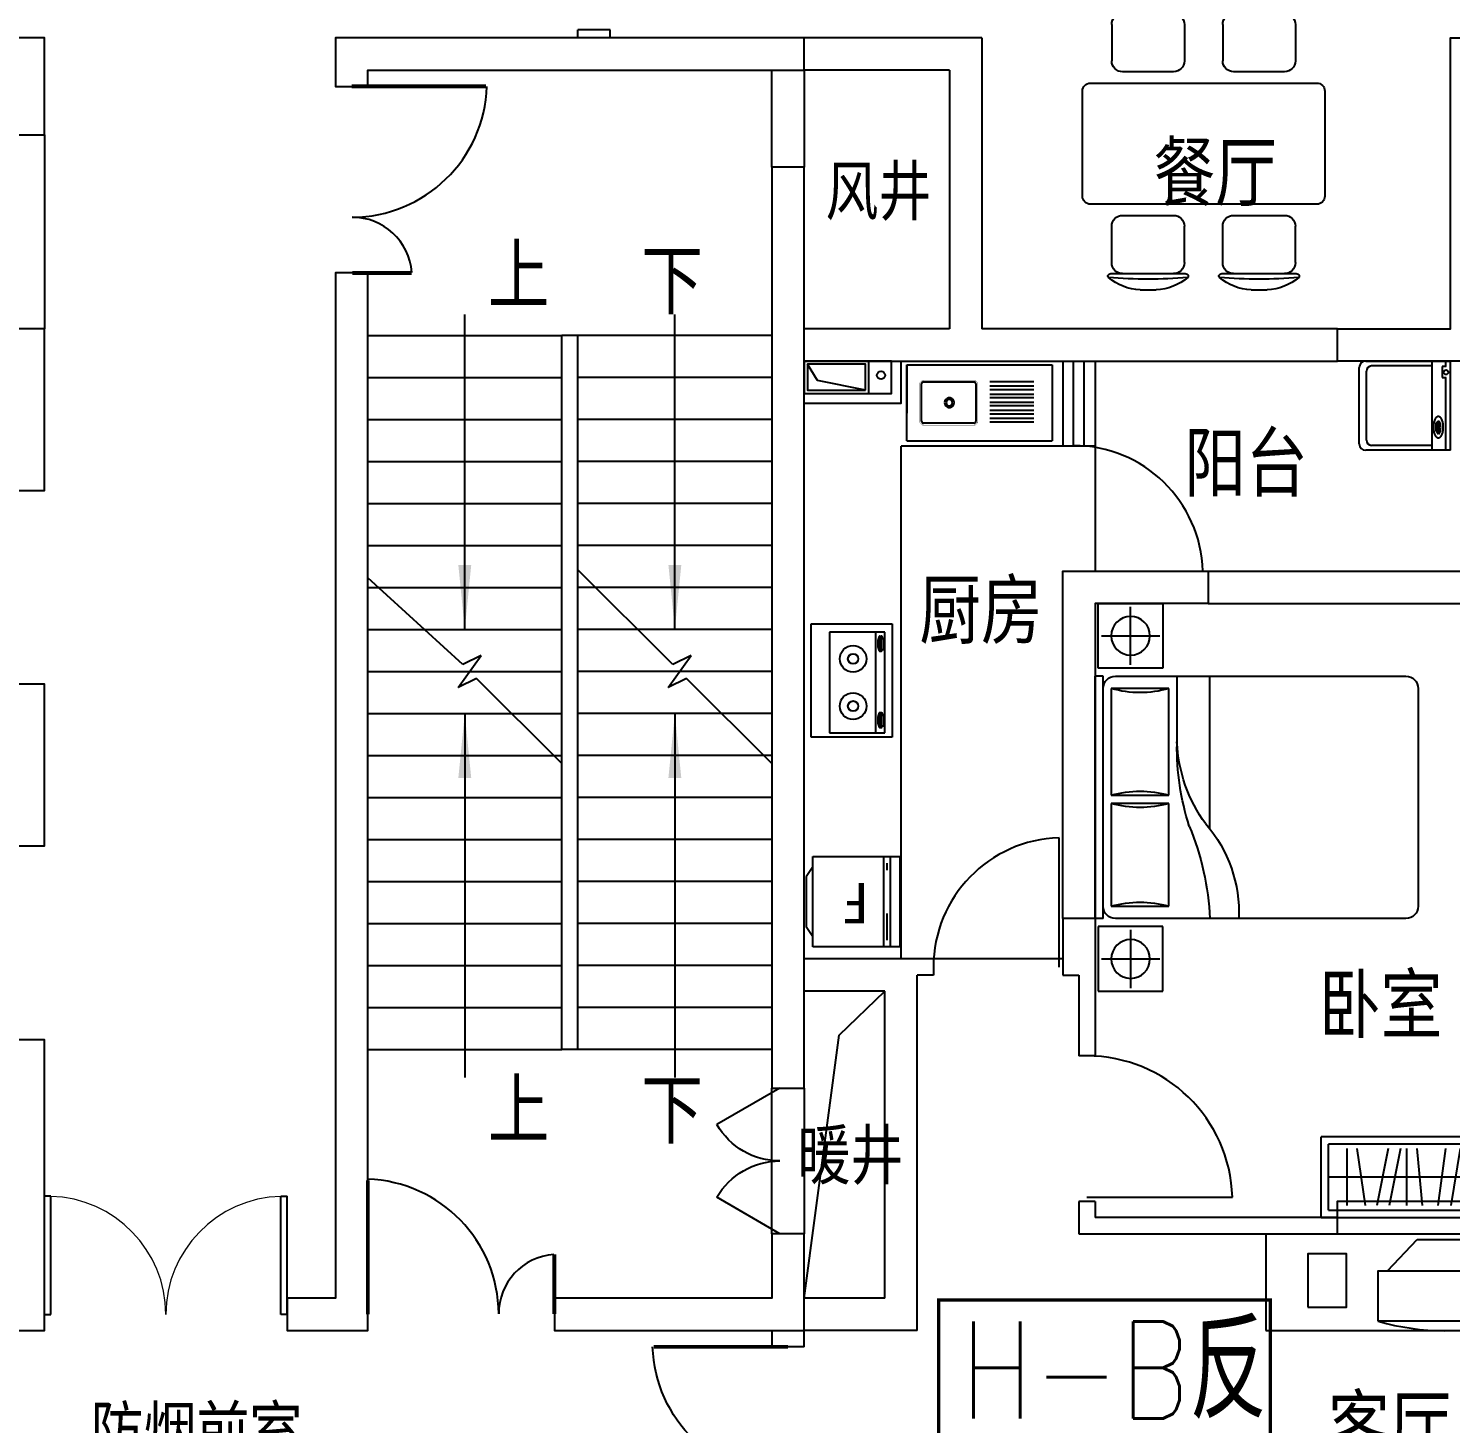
# Model space of a CAD drawing. Extents: x -355483 to -326583, y -641147 to -611949.
# Drawn here: x -342183 to -333383, y -627124 to -618490 of the extents above; entities that cross this region are included whole.
import ezdxf
from ezdxf.enums import TextEntityAlignment as Align

# ---------------------------------------------------------------- set-up
doc = ezdxf.new("R2010")
doc.units = 0
doc.header["$LTSCALE"] = 1000
doc.header["$MEASUREMENT"] = 0
doc.linetypes.add('HIDDEN', pattern=[7, 5, -2])
doc.layers.get('0').update_dxf_attribs({"linetype": 'CONTINUOUS'})
for name, color, linetype in [('FURNITURE', 55, 'CONTINUOUS'), ('JG', 8, 'CONTINUOUS'), ('JIAJU', 252, 'CONTINUOUS'), ('PL', 8, 'CONTINUOUS'), ('PUB_TEXT', 7, 'CONTINUOUS'), ('STAIR', 3, 'CONTINUOUS'), ('TOTHER', 223, 'CONTINUOUS'), ('WALL', 2, 'CONTINUOUS'), ('WINDOW', 3, 'CONTINUOUS'), ('厨房', 8, 'CONTINUOUS'), ('家具', 145, 'CONTINUOUS')]:
    doc.layers.add(name, color=color, linetype=linetype)
doc.styles.add('-黑体', font='simhei.ttf', dxfattribs={"width": 0.7})
doc.styles.add('_HZTXT', font='txt.shx', dxfattribs={"width": 0.8, "bigfont": 'hztxt.shx'})
doc.styles.add('ATT', font='TXT')
doc.styles.add('DIM_FONT', font='ROMAND.shx', dxfattribs={"width": 0.7})
doc.styles.get("Standard").update_dxf_attribs({"font": 'GBENOR', "bigfont": 'GBCBIG'})

# ---------------------------------------------------------------- blocks, each defined once
blk = doc.blocks.new('U_B6PVR')
at = {"layer": 'PL'}
for p, q in [((0, 2273), (600, 2273)), ((600, 0), (600, 2273)), ((230.1, 1452.6), (35.2, 1268.2)), ((35.2, 935.6), (35.2, 1268.2)), ((230.1, 751.3), (35.2, 935.6)), ((0, 0), (600, 0))]:
    blk.add_line(p, q, dxfattribs=at)
for points in [[(454.9, 2005.9), (454.9, 1765.9), (124.9, 1765.9), (124.9, 2005.9)], [(541.5, 694.8), (230.1, 694.8), (230.1, 1513.9), (541.5, 1513.9)], [(454.9, 259.1), (454.9, 499.1), (124.9, 499.1), (124.9, 259.1)]]:
    blk.add_lwpolyline(points, close=True, dxfattribs=at)
blk.add_arc((-851.6, 1104.4), 1452, 343.61711, 16.38289, dxfattribs=at)
at = {"color": 5, "style": 'DIM_FONT', "width": 0.8, "flags": 9}
for tag in ['YSIZE', 'XSIZE']:
    blk.add_attdef(tag, (0, 0), '', height=0.5, dxfattribs=at)
blk = doc.blocks.new('_C19XRJ')
at = {"layer": 'JIAJU', "rotation": 180}
blk.add_blockref('U_B6PVR', (600, 0), dxfattribs=at)
at = {"style": 'DIM_FONT', "width": 0.8, "flags": 9}
for tag in ['YSIZE', 'XSIZE']:
    blk.add_attdef(tag, (0, 0), '', height=0.5, dxfattribs=at)
blk = doc.blocks.new('_C10CTM')
for p, q in [((1500, 499.5), (0, 499.5)), ((0, 0), (0, 499.5)), ((1455, 454.5), (45, 454.5)), ((45, 45), (45, 454.5)), ((1455, 45), (1455, 454.5)), ((1500, 0), (1500, 499.5)), ((159.3, 74.6), (159.3, 428)), ((221.1, 428), (272.4, 74.6)), ((413.8, 428), (344.5, 74.6)), ((489.8, 428), (420.5, 74.6)), ((529.7, 74.6), (529.7, 428)), ((591.5, 428), (624.7, 74.6)), ((768.3, 428), (720.8, 74.6)), ((804.4, 74.6), (862.3, 428)), ((990.6, 74.6), (990.6, 428)), ((1052.3, 428), (1103.6, 74.6)), ((1169.2, 74.6), (1169.2, 428)), ((1281.4, 428), (1212, 74.6)), ((1357.4, 428), (1288, 74.6)), ((47.1, 251.2), (1455, 251.2)), ((0, 0), (1500, 0)), ((45, 45), (1455, 45))]:
    blk.add_line(p, q)
at = {"style": 'DIM_FONT', "width": 0.8, "flags": 9}
for tag in ['YSIZE', 'XSIZE']:
    blk.add_attdef(tag, (0, 0), '', height=0.5, dxfattribs=at)
blk = doc.blocks.new('M_E16')
for p, q in [((-358.7, -350.6), (-358.7, -119.3)), ((-346.9, -107.1), (-34.1, -107.1)), ((-22.3, -119.3), (-22.3, -350.6)), ((63.3, -103.3), (335.6, -103.3)), ((63.3, -131.7), (335.6, -131.7)), ((63.3, -153.3), (335.6, -153.3)), ((63.3, -181.7), (335.6, -181.7)), ((63.3, -203.3), (335.6, -203.3)), ((63.3, -231.7), (335.6, -231.7)), ((63.3, -253.3), (335.6, -253.3)), ((63.3, -281.7), (335.6, -281.7)), ((63.3, -303.3), (335.6, -303.3)), ((63.3, -331.7), (335.6, -331.7)), ((-34.1, -362.8), (-346.9, -362.8)), ((63.3, -353.3), (335.6, -353.3))]:
    blk.add_line(p, q)
for points, const_width in [([(-370.5, -356.7), (-370.5, -113.2)], 2), ([(-352.8, -95), (-370.5, -113.2)], 1.91), ([(-352.8, -95), (-28.2, -95)], 1.8), ([(-10.5, -113.2), (-28.2, -95)], 1.91), ([(-10.5, -113.2), (-10.5, -356.7)], 2), ([(-370.5, -356.7), (-352.8, -375)], 1.91), ([(-28.2, -375), (-352.8, -375)], 1.8), ([(-28.2, -375), (-10.5, -356.7)], 1.91)]:
    blk.add_lwpolyline(points, dxfattribs=dict(const_width=const_width))
for points in [[(-346.9, -107.1), (-350.9, -107.9), (-354.4, -110), (-357.1, -113.2), (-358.5, -117.2), (-358.7, -119.3)], [(-22.3, -119.3), (-23, -115.1), (-25, -111.5), (-28.2, -108.8), (-32, -107.3), (-34.1, -107.1)], [(-216.3, -235), (-214.5, -245.4), (-209.4, -254.5), (-201.5, -261.3), (-191.9, -264.9), (-181.7, -264.9), (-172, -261.3), (-164.2, -254.5), (-159.1, -245.4), (-157.3, -235), (-159.1, -224.6), (-164.2, -215.4), (-172, -208.6), (-181.7, -205), (-191.9, -205), (-201.5, -208.6), (-209.4, -215.4), (-214.5, -224.6), (-216.3, -235)], [(-206, -235), (-204.8, -241.7), (-201.5, -247.7), (-196.4, -252.1), (-190.1, -254.4), (-183.5, -254.4), (-177.2, -252.1), (-172.1, -247.7), (-168.8, -241.7), (-167.6, -235), (-168.8, -228.2), (-172.1, -222.2), (-177.2, -217.8), (-183.5, -215.5), (-190.1, -215.5), (-196.4, -217.8), (-201.5, -222.2), (-204.8, -228.2), (-206, -235)], [(-358.7, -350.6), (-358, -354.8), (-355.9, -358.4), (-352.8, -361.2), (-348.9, -362.6), (-346.9, -362.8)], [(-34.1, -362.8), (-30, -362.1), (-26.5, -359.9), (-23.9, -356.7), (-22.4, -352.7), (-22.3, -350.6)]]:
    blk.add_lwpolyline(points)
at = {"layer": 'TOTHER', "linetype": 'Continuous'}
for p, q in [((-450, 0), (450, 0)), ((-450, -470.6), (-450, 0)), ((450, 0), (450, -470.6)), ((-450, -470.6), (450, -470.6))]:
    blk.add_line(p, q, dxfattribs=at)
at = {"layer": 'TOTHER', "linetype": 'HIDDEN'}
blk.add_line((-450, 0), (-450, -300), dxfattribs=at)
at = {"width": 0.8, "flags": 9}
for tag in ['XSIZE', 'YSIZE']:
    blk.add_attdef(tag, (0, 0), '', height=0.5, dxfattribs=at)
blk = doc.blocks.new('M_E19')
for p, q in [((-323.5, -113.1), (-323.5, -455.5)), ((299.3, -113.1), (-323.5, -113.1)), ((299.3, -455.5), (299.3, -113.1)), ((-323.5, -399.8), (299.3, -399.8)), ((-290.9, -422.1), (-290.8, -433.8)), ((-215.7, -431.5), (-280.4, -431.5)), ((-280.4, -431.5), (-280.4, -448.2)), ((-215.7, -448.2), (-215.7, -431.5)), ((-199.1, -423.2), (-199.1, -433.7)), ((182.1, -422.1), (182.2, -433.8)), ((192.6, -431.5), (192.6, -448.2)), ((257.3, -431.5), (192.6, -431.5)), ((257.3, -448.2), (257.3, -431.5)), ((273.9, -423.2), (273.9, -433.7)), ((-323.5, -455.5), (299.3, -455.5)), ((-280.4, -448.2), (-215.7, -448.2)), ((192.6, -448.2), (257.3, -448.2))]:
    blk.add_line(p, q)
for points in [[(-199.1, -423.2, 0.259034), (-201, -419.8, 0.076276), (-212.5, -414.9, 0.036515), (-226.1, -412.4, 0.026615), (-244.9, -411.4, 0.026615), (-263.8, -412.4, 0.036515), (-277.3, -414.9, 0.076276), (-288.9, -419.8, 0.259034), (-290.8, -423.2, 0.078462), (-290.6, -424.5, 0.056762)], [(-199.1, -433.7, 0.259034), (-201, -430.3, 0.076276), (-212.5, -425.4, 0.036515), (-226.1, -422.9, 0.026615), (-244.9, -421.9, 0.026615), (-263.8, -422.9, 0.036515), (-277.3, -425.4, 0.076276), (-288.9, -430.3, 0.259034), (-290.8, -433.7, 0.259034), (-288.9, -437.2, 0.056762), (-280.4, -441.2, 0.036515)], [(-215.7, -442.9, 0.008736), (-212.5, -442.1, 0.076276), (-201, -437.2, 0.259034), (-199.1, -433.7, 0.259034)], [(273.9, -423.2, 0.259034), (272, -419.8, 0.076276), (260.5, -414.9, 0.036515), (246.9, -412.4, 0.026615), (228.1, -411.4, 0.026615), (209.2, -412.4, 0.036515), (195.7, -414.9, 0.076276), (184.1, -419.8, 0.259034), (182.2, -423.2, 0.078462), (182.4, -424.5, 0.056762)], [(273.9, -433.7, 0.259034), (272, -430.3, 0.076276), (260.5, -425.4, 0.036515), (246.9, -422.9, 0.026615), (228.1, -421.9, 0.026615), (209.2, -422.9, 0.036515), (195.7, -425.4, 0.076276), (184.1, -430.3, 0.259034), (182.2, -433.7, 0.259034), (184.1, -437.2, 0.056762), (192.6, -441.2, 0.036515)], [(257.3, -442.9, 0.008736), (260.5, -442.1, 0.076276), (272, -437.2, 0.259034), (273.9, -433.7, 0.259034)]]:
    blk.add_lwpolyline(points, format="xyb")
at = {"layer": 'TOTHER', "linetype": 'Continuous'}
for p, q in [((-350, 0), (350, 0)), ((-350, -500), (-350, 0)), ((350, 0), (350, -500)), ((350, -500), (-350, -500))]:
    blk.add_line(p, q, dxfattribs=at)
for centre, radius in [((-158.4, -258.5), 82.5), ((-158.4, -258.5), 31.6), ((134.2, -258.5), 82.5), ((134.2, -258.5), 31.6)]:
    blk.add_circle(centre, radius, dxfattribs=at)
at = {"width": 0.8, "flags": 9}
for tag in ['XSIZE', 'YSIZE']:
    blk.add_attdef(tag, (0, 0), '', height=0.5, dxfattribs=at)
blk = doc.blocks.new('A$C136D1407')
at = {"layer": 'JIAJU'}
for p, q in [((0, 0), (0, 558.9)), ((0, 558.9), (538.2, 558.9)), ((56.5, 558.9), (56.5, 0)), ((97.9, 558.9), (97.9, 0)), ((538.2, 558.9), (538.2, 0)), ((77.2, 517.5), (77.2, 351.9)), ((538.2, 496.8), (579.6, 434.7)), ((579.6, 124.2), (579.6, 434.7)), ((538.2, 62.1), (579.6, 124.2)), ((538.2, 0), (0, 0)), ((77.2, 82.8), (77.2, 41.4))]:
    blk.add_line(p, q, dxfattribs=at)
at = {"layer": 'JIAJU', "style": 'ATT', "oblique": -180, "text_generation_flag": 6, "flags": 8}
blk.add_attdef('F', text='', height=248.4, rotation=0.00008, dxfattribs=at).set_placement((271.8, 288), align=Align.MIDDLE)
blk = doc.blocks.new('A$C316D69A5')
at = {"layer": 'JG'}
for p, q in [((20, 2400), (420, 2400)), ((20, 2000), (20, 2400)), ((220, 2020), (220, 2380)), ((420, 2400), (420, 2000)), ((40, 2200), (400, 2200)), ((50, 1950), (0, 1950)), ((0, 1950), (0, 450)), ((420, 2000), (20, 2000)), ((50, 1950), (50, 450)), ((1923.8, 1950), (126.2, 1950)), ((100.8, 1873.8), (456.4, 1873.8)), ((100.8, 1237.4), (100.8, 1873.8)), ((456.4, 1873.8), (456.4, 1237.4)), ((2000, 526.2), (2000, 1873.8)), ((710.4, 1389.8), (710.4, 450)), ((456.4, 1237.4), (100.8, 1237.4)), ((100.8, 1186.6), (456.4, 1186.6)), ((100.8, 526.2), (100.8, 1186.6)), ((456.4, 1186.6), (456.4, 526.2)), ((507.2, 869.1), (507.2, 450)), ((50, 450), (0, 450)), ((456.4, 526.2), (100.8, 526.2)), ((126.2, 450), (1923.8, 450)), ((420, 400), (20, 400)), ((20, 400), (20, 0)), ((220, 380), (220, 20)), ((420, 0), (420, 400)), ((40, 200), (400, 200)), ((20, 0), (420, 0))]:
    blk.add_line(p, q, dxfattribs=at)
for centre in [(220, 2200), (220, 200)]:
    blk.add_circle(centre, 120, dxfattribs=at)
for centre, radius, start, end in [((126.2, 1873.8), 76.2, 90, 180), ((-1016.8, 2032.4), 1729.2, 337.73165, 357.27004), ((53, 1913.8), 837.4, 318.99818, 2.47753), ((1923.8, 1873.8), 76.2, 360, 90), ((278.6, 2483.4), 635, 253.73979, 286.2602), ((2101.1, 889.7), 1594, 162.19663, 180.74184), ((1440, 815), 933.8, 143.95969, 177.46022), ((278.6, 627.8), 635, 73.73979, 106.2602), ((278.6, 1796.2), 635, 253.73979, 286.2602), ((278.6, -83.4), 635, 73.73979, 106.2602), ((126.2, 526.2), 76.2, 180, 270), ((1923.8, 526.2), 76.2, 270, 360)]:
    blk.add_arc(centre, radius, start, end, dxfattribs=at)
at = {"layer": 'JG', "style": 'DIM_FONT', "text_generation_flag": 2, "width": 0.8, "flags": 9}
for tag in ['YSIZE', 'XSIZE']:
    blk.add_attdef(tag, (0, 1950), '', height=0.5, rotation=180, dxfattribs=at)
at = {"layer": 'JG', "style": 'DIM_FONT', "width": 0.8, "flags": 9}
for tag in ['YSIZE', 'XSIZE']:
    blk.add_attdef(tag, (20, 2000), '', height=0.5, rotation=360, dxfattribs=at)
at = {"layer": 'JG', "style": 'DIM_FONT', "oblique": -180, "text_generation_flag": 4, "width": 0.8, "flags": 9}
for tag in ['YSIZE', 'XSIZE']:
    blk.add_attdef(tag, (20, 400), '', height=0.5, rotation=360, dxfattribs=at)
blk = doc.blocks.new('$DorLib2D$00000002')
for p, q in [((-0.5, 0), (-0.5, 0.4875)), ((-0.475, 0.4875), (-0.5, 0.4875)), ((-0.475, 0), (-0.475, 0.4875)), ((0.475, 0), (0.475, 0.4875)), ((0.475, 0.4875), (0.5, 0.4875)), ((0.5, 0), (0.5, 0.4875)), ((-0.5, 0), (-0.475, 0)), ((0.5, 0), (0.475, 0))]:
    blk.add_line(p, q)
at = {"lineweight": 13}
for centre, start, end in [((-0.4875, 0), 0, 88.53072), ((0.4875, 0), 91.46928, 180)]:
    blk.add_arc(centre, 0.4875, start, end, dxfattribs=at)
blk = doc.blocks.new('M_A17ORW')
at = {"const_width": 0.02}
for points in [[(-0.481, -0.0014), (-0.481, -0.3084)], [(0.481, 0.0014), (0.481, -0.6906)]]:
    blk.add_lwpolyline(points, dxfattribs=at)
for centre, radius, start, end in [((-0.5008, -0.0026), 0.3067, 274.24917, 0.21013), ((0.5046, 0.0019), 0.6987, 180.27623, 268.06031)]:
    blk.add_arc(centre, radius, start, end)
blk = doc.blocks.new('M_A2ZXL')
blk.add_line((-0.4717, 0), (-0.4717, -0.9996))
blk.add_arc((-0.5, 0), 1, 271.62314, 0)
blk = doc.blocks.new('_ARROW')
blk.add_solid([(0, 0), (-1, 0.1), (-1, -0.1)])
blk = doc.blocks.new('A$C2617630B')
at = {"color": 1}
for p, q in [((140.2, 517.8), (240, 580)), ((80, 220), (140.2, 517.8)), ((60, 200), (260, 200))]:
    blk.add_line(p, q, dxfattribs=at)
for points in [[(60, 60), (260, 60), (260, 600), (60, 600)], [(80, 220), (240, 220), (240, 580), (80, 580)]]:
    blk.add_lwpolyline(points, close=True, dxfattribs=at)
blk.add_circle((172.3, 124.2), 25, dxfattribs=at)
at = {"layer": 'WALL', "linetype": 'Continuous'}
for points in [[(0, 600), (0, 0), (260, 0)], [(60, 600), (60, 60), (260, 60)]]:
    blk.add_lwpolyline(points, dxfattribs=at)
blk = doc.blocks.new('_A0GGR')
for p, q in [((-0.5, 0), (-0.25, -0.433)), ((0.5, 0), (0.25, -0.433))]:
    blk.add_line(p, q)
for centre, start, end in [((-0.5, 0), 300, 0), ((0.5, 0), 180, 240)]:
    blk.add_arc(centre, 0.5, start, end)
blk = doc.blocks.new('M_C25MYD')
for p, q in [((-389.1, 921.2), (-289.9, 921.2)), ((297.8, 921.2), (396.9, 921.2)), ((-569.5, 821.2), (-109.5, 821.2)), ((117.3, 821.2), (577.3, 821.2)), ((-564.5, 753.7), (-564.5, 528.7)), ((-114.5, 753.7), (-114.5, 528.7)), ((122.3, 753.7), (122.3, 528.7)), ((572.3, 753.7), (572.3, 528.7)), ((-497, 461.2), (-182, 461.2)), ((189.8, 461.2), (504.8, 461.2)), ((703.9, 391.9), (-696.1, 391.9)), ((-746.1, 341.9), (-746.1, -308.1)), ((753.9, -308.1), (753.9, 341.9)), ((-696.1, -358.1), (703.9, -358.1)), ((-182, -427.3), (-497, -427.3)), ((504.8, -427.3), (189.8, -427.3)), ((-564.5, -719.8), (-564.5, -494.8)), ((-114.5, -719.8), (-114.5, -494.8)), ((122.3, -719.8), (122.3, -494.8)), ((572.3, -719.8), (572.3, -494.8)), ((-109.5, -787.3), (-569.5, -787.3)), ((577.3, -787.3), (117.3, -787.3)), ((-289.9, -887.3), (-389.1, -887.3)), ((396.9, -887.3), (297.8, -887.3))]:
    blk.add_line(p, q)
for centre, radius, start, end in [((-379.3, 605.7), 315.6, 91.76514, 130.72654), ((-299.6, 605.7), 315.6, 49.27346, 88.23486), ((307.5, 605.7), 315.6, 91.76514, 130.72654), ((387.2, 605.7), 315.6, 49.27346, 88.23486), ((-578.7, 837.3), 10, 130.72654, 202.66999), ((-569.5, 841.2), 20, 202.66999, 270), ((-339.5, -1856.7), 2712.7, 84.8023, 95.1977), ((-497, 753.7), 67.5, 90, 180), ((-182, 753.7), 67.5, 0, 90), ((-109.5, 841.2), 20, 270, 337.33001), ((-100.3, 837.3), 10, 337.33001, 49.27346), ((108.1, 837.3), 10, 130.72654, 202.66999), ((117.3, 841.2), 20, 202.66999, 270), ((347.3, -1856.7), 2712.7, 84.8023, 95.1977), ((189.8, 753.7), 67.5, 90, 180), ((504.8, 753.7), 67.5, 0, 90), ((577.3, 841.2), 20, 270, 337.33001), ((586.6, 837.3), 10, 337.33001, 49.27346), ((-497, 528.7), 67.5, 180, 270), ((-182, 528.7), 67.5, 270, 0), ((189.8, 528.7), 67.5, 180, 270), ((504.8, 528.7), 67.5, 270, 0), ((-696.1, 341.9), 50, 90, 180), ((703.9, 341.9), 50, 0, 90), ((-696.1, -308.1), 50, 180, 270), ((703.9, -308.1), 50, 270, 0), ((-497, -494.8), 67.5, 90, 180), ((-182, -494.8), 67.5, 0, 90), ((189.8, -494.8), 67.5, 90, 180), ((504.8, -494.8), 67.5, 0, 90), ((-569.5, -807.3), 20, 90, 157.33001), ((-497, -719.8), 67.5, 180, 270), ((-182, -719.8), 67.5, 270, 0), ((-109.5, -807.3), 20, 22.66999, 90), ((117.3, -807.3), 20, 90, 157.33001), ((189.8, -719.8), 67.5, 180, 270), ((504.8, -719.8), 67.5, 270, 0), ((577.3, -807.3), 20, 22.66999, 90), ((-578.7, -803.5), 10, 157.33001, 229.27346), ((-379.3, -571.9), 315.6, 229.27346, 268.23486), ((-339.5, 1890.5), 2712.7, 264.8023, 275.1977), ((-299.6, -571.9), 315.6, 271.76514, 310.72654), ((-100.3, -803.5), 10, 310.72654, 22.66999), ((108.1, -803.5), 10, 157.33001, 229.27346), ((307.5, -571.9), 315.6, 229.27346, 268.23486), ((347.3, 1890.5), 2712.7, 264.8023, 275.1977), ((387.2, -571.9), 315.6, 271.76514, 310.72654), ((586.6, -803.5), 10, 310.72654, 22.66999)]:
    blk.add_arc(centre, radius, start, end)
at = {"width": 0.8, "flags": 9}
for tag in ['XSIZE', 'YSIZE']:
    blk.add_attdef(tag, (0, 0), '', height=0.5, dxfattribs=at)
blk = doc.blocks.new('A$C034B62A7')
at = {"layer": 'FURNITURE'}
for p, q in [((564.7, 552), (40, 552)), ((448.9, 0), (448.9, 552)), ((536, 552), (536, 100.6)), ((564.7, 552), (564.7, 0)), ((0, 512), (0, 40)), ((43.9, 489.8), (43.9, 62.2)), ((449.3, 521.8), (75.9, 521.8)), ((494.2, 447.8), (485.8, 447.8)), ((474.3, 382.8), (474.3, 434.5)), ((474.3, 434.5), (487.6, 434.5)), ((487.6, 382.8), (474.3, 382.8)), ((495.2, 374.4), (485.8, 374.5)), ((487.6, 434.5), (487.6, 382.8)), ((512.2, 100.6), (536.7, 100.6)), ((512.2, 34.1), (512.2, 100.6)), ((40, 0), (564.7, 0)), ((449.3, 30.2), (75.9, 30.2)), ((536.7, 34.1), (512.2, 34.1)), ((536, 34.1), (536, 0))]:
    blk.add_line(p, q, dxfattribs=at)
at = {"layer": 'FURNITURE', "extrusion": (0, 0, -1)}
for centre, major_axis, start_param, end_param in [((40, 512), (-28.3, 28.3), 5.497787, 7.068583), ((75.9, 489.8), (22.6, 22.6), 3.926991, 5.497787), ((546.3, 419.9), (-79.2, 35.5), -0.23261, 0.010537), ((511, 436.2), (28.8, 38.3), 4.499337, 4.906096), ((489.1, 460.4), (-10.8, 10.8), 0.05306, 0.785398), ((511.2, 428.8), (23.4, 23.4), 4.17942, 4.483935), ((485.8, 444.6), (2.28, 2.28), 4.483935, 5.497787), ((485.8, 444.6), (-2.28, 2.28), 0.785398, 1.79925), ((460.5, 428.8), (-23.4, 23.4), 1.79925, 2.103765), ((489.1, 460.4), (10.8, 10.8), -0.785398, -0.05306), ((494.2, 444.6), (-2.28, 2.28), 0.785398, 1.79925), ((468.9, 428.8), (23.4, 23.4), 0.228454, 0.532969), ((467.3, 436.2), (-33.9, 33.9), 1.517736, 1.924496), ((432, 419.9), (-25.4, 83), 1.435825, 1.678971), ((602.5, 409.2), (-143.5, 12.6), -0.087745, 0.100807), ((602.5, 409.2), (11.2, 143.6), 4.446326, 4.634879), ((546.3, 398.4), (-25.4, 83), 4.577418, 4.820564), ((511, 382.2), (-33.9, 33.9), 4.659329, 5.066088), ((552.3, 418.2), (16.9, 73.6), 4.704004, 4.738946), ((511.2, 393.5), (29.8, 14.4), 3.035314, 3.26212), ((485.8, 377.7), (-2.28, 2.28), 3.926991, 4.940843), ((485.8, 377.7), (-2.28, 2.28), 2.913139, 3.926991), ((460.5, 393.5), (23.4, 23.4), 1.037827, 1.342343), ((419.4, 418.2), (-53.4, 53.4), 2.103765, 2.24976), ((419.4, 404.1), (13, 74.4), 1.504123, 1.650118), ((494.2, 377.7), (-2.28, 2.28), 3.926991, 4.240198), ((494.2, 377.7), (2.28, 2.28), 1.342343, 2.356194), ((353.3, 411.2), (141.8, 7), -0.056767, 0.049668), ((353.3, 411.2), (-141.4, 12.8), 3.051489, 3.157924), ((468.9, 393.5), (13.1, 30.3), 1.415272, 1.719787), ((467.3, 382.2), (33.9, 33.9), 1.217097, 1.623856), ((427.8, 418.2), (74.6, 11.9), -0.094848, 0.051146), ((427.8, 404.1), (12.3, 74.5), 1.513341, 1.659335), ((361.7, 411.2), (141.4, 12.8), -0.016332, 0.090103), ((361.7, 411.2), (-141.4, 12.8), 3.051489, 3.157924), ((432, 398.4), (22.8, 83.7), 1.493089, 1.736235), ((375.8, 409.2), (-13.9, 143.3), 1.478581, 1.667134), ((375.8, 409.2), (14.9, 143.2), 1.467263, 1.655816), ((489.1, 357.9), (-10.8, 10.8), 3.926991, 4.659329), ((489.1, 357.9), (10.8, 10.8), 1.623856, 2.356194), ((40, 40), (28.3, 28.3), 2.356194, 3.926991), ((75.9, 62.2), (-22.6, 22.6), 3.926991, 5.497787), ((536.7, 69.1), (-9.9, 9.9), 0.785398, 7.068583)]:
    blk.add_ellipse(centre, major_axis=major_axis, ratio=1, start_param=start_param, end_param=end_param, dxfattribs=at)
at = {"layer": 'FURNITURE', "text_generation_flag": 4, "width": 0.8, "flags": 9}
for tag in ['YSIZE', 'XSIZE']:
    blk.add_attdef(tag, (564.7, 276), '', height=0.4, rotation=90, dxfattribs=at)

msp = doc.modelspace()

# ---------------------------------------------------------------- linework, layer by layer
at = {"layer": 'PUB_TEXT', "const_width": 20}
msp.add_lwpolyline([(-336550.9, -626359.8), (-334498.5, -626359.8), (-334498.5, -627211.1), (-336550.9, -627211.1)], close=True, dxfattribs=at)
at = {"layer": 'STAIR'}
for p, q in [((-340083.1, -620389.9), (-338883.1, -620389.9)), ((-337583.1, -620389.9), (-338783.1, -620389.9)), ((-340083.1, -620649.9), (-338883.1, -620649.9)), ((-337583.1, -620649.9), (-338783.1, -620649.9)), ((-340083.1, -620909.9), (-338883.1, -620909.9)), ((-337583.1, -620909.9), (-338783.1, -620909.9)), ((-340083.1, -621169.9), (-338883.1, -621169.9)), ((-337583.1, -621169.9), (-338783.1, -621169.9)), ((-340083.1, -621429.9), (-338883.1, -621429.9)), ((-337583.1, -621429.9), (-338783.1, -621429.9)), ((-340083.1, -621689.9), (-338883.1, -621689.9)), ((-337583.1, -621689.9), (-338783.1, -621689.9)), ((-339495.6, -622427.5), (-340083.1, -621889.9)), ((-338195.6, -622427.5), (-338783.1, -621839.9)), ((-340083.1, -621949.9), (-338883.1, -621949.9)), ((-337583.1, -621949.9), (-338783.1, -621949.9)), ((-340083.1, -622209.9), (-338883.1, -622209.9)), ((-337583.1, -622209.9), (-338783.1, -622209.9)), ((-339523.9, -622568.9), (-339382.4, -622370.9)), ((-339382.4, -622370.9), (-339495.6, -622427.5)), ((-338223.9, -622568.9), (-338082.4, -622370.9)), ((-338082.4, -622370.9), (-338195.6, -622427.5)), ((-340083.1, -622469.9), (-338883.1, -622469.9)), ((-337583.1, -622469.9), (-338783.1, -622469.9)), ((-339410.7, -622512.4), (-339523.9, -622568.9)), ((-338883.1, -623039.9), (-339410.7, -622512.4)), ((-338110.7, -622512.4), (-338223.9, -622568.9)), ((-337583.1, -623039.9), (-338110.7, -622512.4)), ((-340083.1, -622729.9), (-338883.1, -622729.9)), ((-337583.1, -622729.9), (-338783.1, -622729.9)), ((-340083.1, -622989.9), (-338883.1, -622989.9)), ((-337583.1, -622989.9), (-338783.1, -622989.9)), ((-340083.1, -623249.9), (-338883.1, -623249.9)), ((-337583.1, -623249.9), (-338783.1, -623249.9)), ((-340083.1, -623509.9), (-338883.1, -623509.9)), ((-337583.1, -623509.9), (-338783.1, -623509.9)), ((-340083.1, -623769.9), (-338883.1, -623769.9)), ((-337583.1, -623769.9), (-338783.1, -623769.9)), ((-340083.1, -624029.9), (-338883.1, -624029.9)), ((-337583.1, -624029.9), (-338783.1, -624029.9)), ((-340083.1, -624289.9), (-338883.1, -624289.9)), ((-337583.1, -624289.9), (-338783.1, -624289.9)), ((-340083.1, -624549.9), (-338883.1, -624549.9)), ((-337583.1, -624549.9), (-338783.1, -624549.9)), ((-340083.1, -624809.9), (-338883.1, -624809.9)), ((-337583.1, -624809.9), (-338783.1, -624809.9))]:
    msp.add_line(p, q, dxfattribs=at)
for points in [[(-339483.1, -622209.9), (-339483.1, -620260.2)], [(-338183.1, -622209.9), (-338183.1, -620260.2)], [(-339483.1, -622729.9), (-339483.1, -624983.2)], [(-338183.1, -622729.9), (-338183.1, -624983.2)]]:
    msp.add_lwpolyline(points, dxfattribs=at)
at = {"layer": 'WALL'}
for p, q in [((-338583.1, -618499), (-338783.1, -618499)), ((-338783.1, -618549), (-338783.1, -618499)), ((-338583.1, -618549), (-338583.1, -618499)), ((-336283.1, -618549), (-337383.1, -618549)), ((-336283.1, -618549), (-336283.1, -620349)), ((-336483.1, -618749), (-337383.1, -618749)), ((-336483.1, -618749), (-336483.1, -620349)), ((-342083.1, -619149), (-342083.1, -620349)), ((-338883.1, -624809.9), (-338883.1, -620389.9)), ((-338783.1, -620389.9), (-338883.1, -620389.9)), ((-338783.1, -624809.9), (-338783.1, -620389.9)), ((-336483.1, -620349), (-337383.1, -620349)), ((-334083.1, -620349), (-336283.1, -620349)), ((-337383.1, -620549), (-334083.1, -620549)), ((-334883.1, -621849), (-331883.2, -621849)), ((-334883.1, -622049), (-332083.2, -622049)), ((-335783.1, -623999), (-335783.1, -624249)), ((-335583.1, -623999), (-335583.1, -624849)), ((-336583.1, -624249), (-337383.1, -624249)), ((-336583.1, -624249), (-336583.1, -624349)), ((-335783.1, -624249), (-335783.1, -624349)), ((-335783.1, -624249), (-335783.1, -624249)), ((-336683.1, -626549), (-336683.1, -624349)), ((-336583.1, -624349), (-336683.1, -624349)), ((-335783.1, -624349), (-335683.1, -624349)), ((-335683.1, -624349), (-335683.1, -624849)), ((-336883.1, -624449), (-337383.1, -624449)), ((-336883.1, -626349), (-336883.1, -624449)), ((-338783.1, -624809.9), (-338883.1, -624809.9)), ((-335583.1, -624849), (-335683.1, -624849)), ((-335683.1, -625749), (-335683.1, -625949)), ((-335583.1, -625749), (-335683.1, -625749)), ((-335583.1, -625749), (-335583.1, -625849)), ((-334084, -625849), (-335583.1, -625849)), ((-335683.1, -625949), (-334084, -625949)), ((-336883.1, -626349), (-337383.1, -626349)), ((-337583.1, -626549), (-337583.1, -626649)), ((-336683.1, -626549), (-337383.1, -626549)), ((-337383.1, -626549), (-337383.1, -626549)), ((-337383.1, -626649), (-337383.1, -626549)), ((-337383.1, -626649), (-337583.1, -626649))]:
    msp.add_line(p, q, dxfattribs=at)
for points in [[(-342283.1, -619149), (-342083.1, -619149), (-342083.1, -618549), (-344683.1, -618549)], [(-337383.1, -618749), (-337383.1, -618549), (-340283.1, -618549), (-340283.1, -618849), (-340083.1, -618849), (-340083.1, -618749), (-337383.1, -618749)], [(-337583.1, -625049), (-337383.1, -625049), (-337383.1, -619349), (-337583.1, -619349), (-337583.1, -625049)], [(-342283.1, -621349), (-342083.1, -621349), (-342083.1, -620349), (-342283.1, -620349)], [(-342283.1, -623549), (-342083.1, -623549), (-342083.1, -622549), (-342283.1, -622549)], [(-342283.1, -626549), (-342083.1, -626549), (-342083.1, -626349), (-342083.1, -626349), (-342083.1, -624749), (-342283.1, -624749)], [(-337583.1, -625949), (-337583.1, -626349), (-338928.8, -626349), (-338928.8, -626549), (-337383.1, -626549), (-337383.1, -625949), (-337583.1, -625949)]]:
    msp.add_lwpolyline(points, dxfattribs=at)
for points in [[(-333383.1, -620549), (-334083.1, -620549), (-334083.1, -620349), (-333383.1, -620349), (-333383.1, -618549), (-333183.1, -618549), (-333183.1, -620549)], [(-340083.1, -620003.3), (-340283.1, -620003.3), (-340283.1, -626349), (-340583.1, -626349), (-340583.1, -626549), (-340083.1, -626549)], [(-335583.1, -621849), (-334883.1, -621849), (-334883.1, -622049), (-335583.1, -622049), (-335583.1, -623999), (-335783.1, -623999), (-335783.1, -621849)], [(-331783.1, -623549), (-331783.1, -623349), (-332683.1, -623349), (-332683.2, -625749), (-334084, -625749), (-334084, -625949), (-332483.2, -625949), (-332483.1, -623549)]]:
    msp.add_lwpolyline(points, close=True, dxfattribs=at)
at = {"layer": 'WINDOW'}
for p, q in [((-337583.1, -619349), (-337583.1, -618749)), ((-337383.1, -618749), (-337383.1, -619349)), ((-335783.1, -620549), (-335783.1, -621075.3)), ((-335716.5, -621075.3), (-335716.5, -620549)), ((-335649.8, -621075.3), (-335649.8, -620549)), ((-335583.1, -620549), (-335583.1, -621849)), ((-336783.2, -624249), (-336783.2, -621075.3)), ((-335783.1, -621075.3), (-336783.2, -621075.3)), ((-335583.1, -621075.3), (-335783.1, -621075.3)), ((-335783.1, -624249), (-336583.1, -624249)), ((-337583.1, -625949), (-337583.1, -625049)), ((-337383.1, -625049), (-337383.1, -625949))]:
    msp.add_line(p, q, dxfattribs=at)
msp.add_lwpolyline([(-337383.1, -626349), (-337167, -624721), (-336883.1, -624449)], dxfattribs=at)

# ---------------------------------------------------------------- block references
at = {"rotation": 90}
msp.add_blockref('A$C2617630B', (-336783.1, -620809), dxfattribs=at)
at = {"xscale": -1, "rotation": 180}
msp.add_blockref('A$C316D69A5', (-335583.1, -622049), dxfattribs=at)
at = {"layer": 'FURNITURE', "xscale": -1, "rotation": 180}
msp.add_blockref('A$C034B62A7', (-333948, -620549), dxfattribs=at)
at = {"layer": 'JG'}
msp.add_blockref('_C10CTM', (-334183.2, -625849), dxfattribs=at)
at = {"layer": 'JG', "rotation": 90}
msp.add_blockref('_C19XRJ', (-334525.3, -626549), dxfattribs=at)
at = {"layer": 'STAIR', "xscale": 400, "yscale": 400, "zscale": 400}
for p, rotation in [((-339483.1, -622209.9), 270), ((-338183.1, -622209.9), 270), ((-339483.1, -622729.9), 90), ((-338183.1, -622729.9), 90)]:
    msp.add_blockref('_ARROW', p, dxfattribs=dict(at, rotation=rotation))
at = {"layer": 'WINDOW'}
for name, p, xscale, yscale, zscale, rotation in [('M_A17ORW', (-340181.4, -619426.2), -1200, -1200, 1200, 270), ('M_A2ZXL', (-335715.8, -621471.7), -800, -800, 800, 270), ('M_A2ZXL', (-335633.1, -625299), -900, -900, 900, 270), ('_A0GGR', (-337533.1, -625499), 900, -900, 900.0000000000291, 90), ('$DorLib2D$00000002', (-341333.1, -626449), -1500, -1500, -1500, 180), ('M_A17ORW', (-337484.9, -627226.2), 1200, -1200, 1200, 90)]:
    msp.add_blockref(name, p, dxfattribs=dict(at, xscale=xscale, yscale=yscale, zscale=zscale, rotation=rotation))
for name, p, xscale, yscale, zscale in [('M_A2ZXL', (-336183.1, -624299), -800, -800, 800), ('M_A17ORW', (-339506, -626447.3), -1200, -1200, 1200)]:
    msp.add_blockref(name, p, dxfattribs=dict(at, xscale=xscale, yscale=yscale, zscale=zscale))
at = {"layer": '厨房'}
msp.add_blockref('M_E16', (-336297.6, -620571.2), dxfattribs=at)
at = {"layer": '厨房', "rotation": 90}
msp.add_blockref('M_E19', (-337338.8, -622525.6), dxfattribs=at)
at = {"layer": '厨房'}
ref = msp.add_blockref('A$C136D1407', (-336791.8, -623615.7), dxfattribs=dict(at, rotation=180))
ref.add_attrib('F', 'F', dxfattribs={"layer": 'JIAJU', "height": 248.4, "rotation": 0.00008, "style": 'ATT', "text_generation_flag": 6, "flags": 8}).set_placement((-337063.7, -623903.6), align=Align.MIDDLE)
at = {"layer": '家具', "xscale": -1, "rotation": 0.0049126135665034}
msp.add_blockref('M_C25MYD', (-334907.5, -619220.1), dxfattribs=at)

# ---------------------------------------------------------------- texts
at = {"layer": 'PUB_TEXT', "linetype": 'Continuous', "style": '-黑体', "width": 0.8}
for s, p in [('餐厅', (-335221, -619552.8)), ('上', (-339340.3, -620185.6)), ('下', (-338390.6, -620222)), ('阳台', (-335030.9, -621351)), ('厨房', (-336670.4, -622261.5)), ('卧室', (-334198, -624703.3)), ('上', (-339340.3, -625351.4)), ('下', (-338390.6, -625354.3)), ('客厅', (-334142.2, -627309))]:
    msp.add_text(s, height=350, dxfattribs=at).set_placement(p)
at = {"layer": 'PUB_TEXT', "width": 0.8}
for s, height, style, p in [('风井', 300, '-黑体', (-337251, -619644.4)), ('暖井', 300, '-黑体', (-337424.3, -625610.8)), ('H-B反', 600, '_HZTXT', (-336417.3, -627093.2)), ('防烟前室', 300, '-黑体', (-341798.4, -627321.3))]:
    msp.add_text(s, height=height, dxfattribs=dict(at, style=style)).set_placement(p)

doc.saveas('drawing.dxf')
